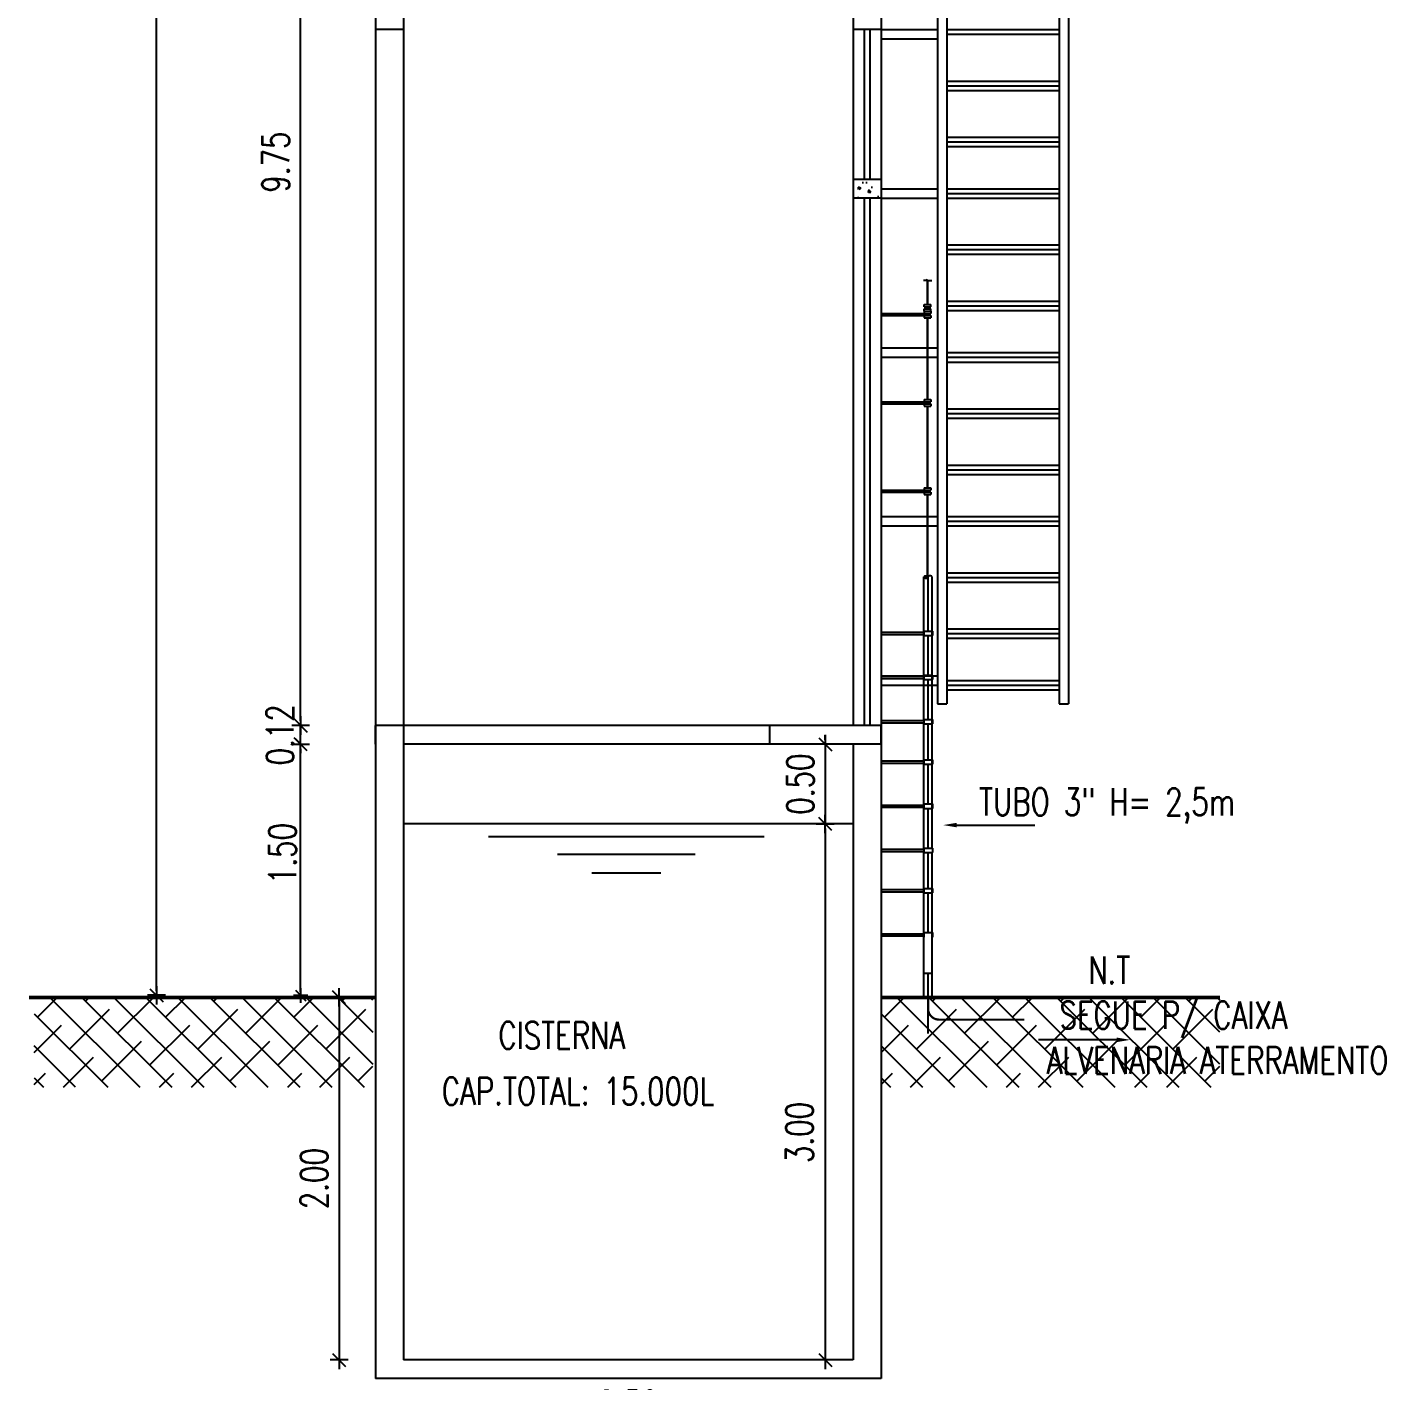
# Model space of a CAD drawing. Header units: inches. Extents: x 462047 to 462370, y 9198028 to 9198209.
# Drawn here: x 462345.36 to 462352.86, y 9198132.9 to 9198140.37 of the extents above; entities that cross this region are included whole.
import ezdxf

# ---------------------------------------------------------------- set-up
doc = ezdxf.new("R2010")
doc.units = ezdxf.units.IN
doc.header["$MEASUREMENT"] = 0
doc.header["$PDMODE"] = 35
doc.header["$PDSIZE"] = 0.5
doc.linetypes.add('CENTER', pattern=[2, 1.25, -0.25, 0.25, -0.25])
for name, color, linetype in [('2.DETALHES', 7, 'Continuous'), ('2.JCA.CABO', 3, 'CENTER'), ('I-ARQ', 8, 'Continuous'), ('I-NORMO_INST', 4, 'Continuous')]:
    doc.layers.add(name, color=color, linetype=linetype)
doc.styles.add('125', font='ROMANS.SHX', dxfattribs={"width": 0.75, "height": 0.15})
doc.styles.add('ROMANS', font='romans.shx', dxfattribs={"width": 0.75, "height": 0.1})
doc.dimstyles.new('125', dxfattribs={"dimtxt": 0.15, "dimasz": 0.025, "dimexe": 0.18, "dimexo": 0.06, "dimgap": 0.0625, "dimtad": 1, "dimzin": 0, "dimdsep": 46, "dimtxsty": '125', "dimblk1": 'CRUZ', "dimblk2": 'CRUZ', "dimsah": 1, "dimcen": 0.09, "dimse1": 1, "dimse2": 1, "dimclrt": 256, "dimadec": 0, "dimazin": 0, "dimtfac": 1, "dimtix": 1, "dimtmove": 2, "dimatfit": 3, "dimldrblk": 'CRUZ', "dimfxl": 0.18, "dimtolj": 1, "dimtzin": 0, "dimarcsym": 0})

# ---------------------------------------------------------------- blocks, each defined once
blk = doc.blocks.new('*X51')
at = {"color": 0}
for p, q in [((3.422, 3.11), (3.43, 3.11)), ((3.429, 3.1), (3.459, 3.1)), ((3.437, 3.11), (3.458, 3.11))]:
    blk.add_line(p, q, dxfattribs=at)
blk = doc.blocks.new('CRUZ')
for p, q in [((-2.04, 0), (2.04, 0)), ((-1.44, -1.44), (1.44, 1.44)), ((0, 1.97), (0, -1.97))]:
    blk.add_line(p, q)
blk = doc.blocks.new('*D63')
at = {"layer": 'DEFPOINTS', "color": 0}
for p in [(462349.9176, 9198135.9732), (462349.7642, 9198133.0165), (462350.0732, 9198133.0165)]:
    blk.add_point(p, dxfattribs=at)
at = {"layer": 'I-NORMO_INST', "color": 0, "lineweight": -2}
blk.add_line((462349.7642, 9198135.9482), (462349.7642, 9198133.0415), dxfattribs=at)
at = {"layer": 'I-NORMO_INST', "color": 0, "lineweight": -2, "xscale": 0.025, "yscale": 0.025, "zscale": 0.025}
for p, rotation in [((462349.7642, 9198135.9732), 90), ((462349.7642, 9198133.0165), 270)]:
    blk.add_blockref('CRUZ', p, dxfattribs=dict(at, rotation=rotation))
at = {"layer": 'I-NORMO_INST', "insert": (462349.622, 9198134.271), "char_height": 0.15, "attachment_point": 5, "rotation": 90, "style": '125'}
blk.add_mtext('\\A1;3.00', dxfattribs=at)
blk = doc.blocks.new('*D64')
at = {"layer": 'DEFPOINTS', "color": 0}
for p in [(462346.8697, 9198142.7332), (462347.2823, 9198142.7332), (462347.2823, 9198136.5165)]:
    blk.add_point(p, dxfattribs=at)
at = {"layer": 'I-NORMO_INST', "color": 0, "lineweight": -2}
blk.add_line((462346.8697, 9198136.5415), (462346.8697, 9198142.7082), dxfattribs=at)
at = {"layer": 'I-NORMO_INST', "color": 0, "lineweight": -2, "xscale": 0.025, "yscale": 0.025, "zscale": 0.025}
for p, rotation in [((462346.8697, 9198142.7332), 90), ((462346.8697, 9198136.5165), 270)]:
    blk.add_blockref('CRUZ', p, dxfattribs=dict(at, rotation=rotation))
at = {"layer": 'I-NORMO_INST', "insert": (462346.7322, 9198139.6248), "char_height": 0.15, "attachment_point": 5, "rotation": 90, "style": '125'}
blk.add_mtext('\\A1;9.75', dxfattribs=at)
blk = doc.blocks.new('*D66')
at = {"layer": 'DEFPOINTS', "color": 0}
for p in [(462347.4373, 9198133.0165), (462349.9176, 9198132.7195), (462347.4373, 9198132.6344)]:
    blk.add_point(p, dxfattribs=at)
at = {"layer": 'I-NORMO_INST', "color": 0, "lineweight": -2}
blk.add_line((462349.8926, 9198132.6344), (462347.4623, 9198132.6344), dxfattribs=at)
at = {"layer": 'I-NORMO_INST', "color": 0, "lineweight": -2, "xscale": 0.025, "yscale": 0.025, "zscale": 0.025, "rotation": 180}
blk.add_blockref('CRUZ', (462347.4373, 9198132.6344), dxfattribs=at)
at = {"layer": 'I-NORMO_INST', "color": 0, "lineweight": -2, "xscale": 0.025, "yscale": 0.025, "zscale": 0.025}
blk.add_blockref('CRUZ', (462349.9176, 9198132.6344), dxfattribs=at)
at = {"layer": 'I-NORMO_INST', "insert": (462348.6775, 9198132.7719), "char_height": 0.15, "attachment_point": 5, "style": '125'}
blk.add_mtext('\\A1;2.50', dxfattribs=at)
blk = doc.blocks.new('*D67')
at = {"layer": 'DEFPOINTS', "color": 0}
for p in [(462349.7786, 9198136.4132), (462349.7642, 9198135.9732), (462350.0204, 9198135.9732)]:
    blk.add_point(p, dxfattribs=at)
at = {"layer": 'I-NORMO_INST', "color": 0, "lineweight": -2}
for p, q in [((462349.7642, 9198136.4382), (462349.7642, 9198136.4632)), ((462349.7642, 9198136.4132), (462349.7642, 9198135.9732)), ((462349.7642, 9198135.9482), (462349.7642, 9198135.9232))]:
    blk.add_line(p, q, dxfattribs=at)
at = {"layer": 'I-NORMO_INST', "color": 0, "lineweight": -2, "xscale": 0.025, "yscale": 0.025, "zscale": 0.025}
for p, rotation in [((462349.7642, 9198136.4132), 270), ((462349.7642, 9198135.9732), 90)]:
    blk.add_blockref('CRUZ', p, dxfattribs=dict(at, rotation=rotation))
at = {"layer": 'I-NORMO_INST', "insert": (462349.6267, 9198136.1932), "char_height": 0.15, "attachment_point": 5, "rotation": 90, "style": '125'}
blk.add_mtext('\\A1;0.50', dxfattribs=at)
blk = doc.blocks.new('*D68')
at = {"layer": 'DEFPOINTS', "color": 0}
for p in [(462347.2687, 9198135.0165), (462347.082, 9198133.0165), (462347.4373, 9198133.0165)]:
    blk.add_point(p, dxfattribs=at)
at = {"layer": 'I-NORMO_INST', "color": 0, "lineweight": -2}
blk.add_line((462347.082, 9198134.9915), (462347.082, 9198133.0415), dxfattribs=at)
at = {"layer": 'I-NORMO_INST', "color": 0, "lineweight": -2, "xscale": 0.025, "yscale": 0.025, "zscale": 0.025}
for p, rotation in [((462347.082, 9198135.0165), 90), ((462347.082, 9198133.0165), 270)]:
    blk.add_blockref('CRUZ', p, dxfattribs=dict(at, rotation=rotation))
at = {"layer": 'I-NORMO_INST', "insert": (462346.9445, 9198134.0165), "char_height": 0.15, "attachment_point": 5, "rotation": 90, "style": '125'}
blk.add_mtext('\\A1;2.00', dxfattribs=at)
blk = doc.blocks.new('*D70')
at = {"layer": 'DEFPOINTS', "color": 0}
for p in [(462346.0744, 9198146.2358), (462347.4373, 9198146.2358), (462346.6994, 9198135.0282)]:
    blk.add_point(p, dxfattribs=at)
at = {"layer": 'I-NORMO_INST', "color": 0, "lineweight": -2}
blk.add_line((462346.0744, 9198135.0532), (462346.0744, 9198146.2108), dxfattribs=at)
at = {"layer": 'I-NORMO_INST', "color": 0, "lineweight": -2, "xscale": 0.025, "yscale": 0.025, "zscale": 0.025}
for p, rotation in [((462346.0744, 9198146.2358), 90), ((462346.0744, 9198135.0282), 270)]:
    blk.add_blockref('CRUZ', p, dxfattribs=dict(at, rotation=rotation))
at = {"layer": 'I-NORMO_INST', "insert": (462345.9369, 9198140.632), "char_height": 0.15, "attachment_point": 5, "rotation": 90, "style": '125'}
blk.add_mtext('\\A1;14.14', dxfattribs=at)
blk = doc.blocks.new('*D73')
at = {"layer": 'DEFPOINTS', "color": 0}
for p in [(462346.8697, 9198136.5165), (462347.4373, 9198136.5165), (462347.4373, 9198136.4132)]:
    blk.add_point(p, dxfattribs=at)
at = {"layer": 'I-NORMO_INST', "color": 0, "lineweight": -2}
for p, q in [((462346.8697, 9198136.5415), (462346.8697, 9198136.5665)), ((462346.8697, 9198136.4132), (462346.8697, 9198136.5165)), ((462346.8697, 9198136.3882), (462346.8697, 9198136.3632))]:
    blk.add_line(p, q, dxfattribs=at)
at = {"layer": 'I-NORMO_INST', "color": 0, "lineweight": -2, "xscale": 0.025, "yscale": 0.025, "zscale": 0.025}
for p, rotation in [((462346.8697, 9198136.5165), 270), ((462346.8697, 9198136.4132), 90)]:
    blk.add_blockref('CRUZ', p, dxfattribs=dict(at, rotation=rotation))
at = {"layer": 'I-NORMO_INST', "insert": (462346.7561, 9198136.4648), "char_height": 0.15, "attachment_point": 5, "rotation": 90, "style": '125'}
blk.add_mtext('\\A1;0.12', dxfattribs=at)

msp = doc.modelspace()

# ---------------------------------------------------------------- hatches: boundary and pattern name
at = {"layer": 'I-ARQ', "ltscale": 0.05}
h = msp.add_hatch(dxfattribs=at)
h.set_pattern_fill('AR-CONC', color=256, scale=0.020669, style=0)
h.set_pattern_definition([(130, (462627.83631, 9198136.07734), (-0.148251526, -0.01297033), [0.01550186, -0.17052042]), (185, (462627.83631, 9198136.07734), (0.02867871, 0.15547166), [0.012401485, -0.13641634]), (79.5486, (462627.82395, 9198136.07625), (-0.119572926, 0.14250124), [0.01317455, -0.14492006]), (133.8158, (462627.8363, 9198136.11867), (-0.22058957, -0.03421136), [0.02325278, -0.25578063]), (83.3644, (462627.81793, 9198136.11582), (-0.19318676, 0.2013418), [0.01976183, -0.21738005]), (188.8158, (462627.8363, 9198136.11867), (-0.1931866, 0.20134196), [0.01860223, -0.2046245]), (159, (462627.81564, 9198136.10834), (-0.123375566, -0.08321787), [0.01550186, -0.17052042]), (214, (462627.81564, 9198136.10834), (-0.05029119, 0.14988229), [0.012401485, -0.13641634]), (108.5486, (462627.80536, 9198136.1014), (-0.17366681, 0.06666429), [0.01317455, -0.14492006]), (142.5, (462627.83631, 9198136.077336), (-0.002513338, 0.068806303), [0, -0.134762806, 0, -0.138483252, 0, -0.136933066]), (172.5, (462627.83631, 9198136.077336), (-0.054374216, 0.081521517), [0, -0.078956123, 0, -0.131662435, 0, -0.052189584]), (212.5, (462627.8824, 9198136.077336), (-0.110336518, -0.004661898), [0, -0.051672855, 0, -0.161219308, 0, -0.21392562]), (222.5, (462627.90307, 9198136.07734), (-0.120539578, 0.02069084), [0, -0.06717471, 0, -0.107066156, 0, -0.151918194])])
h.paths.add_polyline_path([(462349.9176, 9198139.4261), (462349.9176, 9198139.5294), (462350.0726, 9198139.5294), (462350.0726, 9198139.4261)])
at = {"layer": 'I-ARQ'}
h = msp.add_hatch(dxfattribs=at)
h.set_pattern_fill('ANSI38', color=256, style=0)
h.set_pattern_definition([(135, (462588.1322, 9198083.11174), (0.08838835, 0.08838835), []), (45, (462588.1322, 9198083.11174), (0.26516504, 0.08838835), [0.3125, -0.1875])])
h.paths.add_polyline_path([(462345.3997, 9198135.0165), (462347.2687, 9198135.0165), (462347.2687, 9198134.5202), (462345.3997, 9198134.5202)])
h = msp.add_hatch(dxfattribs=at)
h.set_pattern_fill('ANSI38', color=256, style=0)
h.set_pattern_definition([(135, (462592.80515, 9198083.11174), (0.08838835, 0.08838835), []), (45, (462592.80515, 9198083.11174), (0.26516504, 0.08838835), [0.3125, -0.1875])])
h.paths.add_polyline_path([(462350.0726, 9198135.0165), (462351.9417, 9198135.0165), (462351.9417, 9198134.5202), (462350.0726, 9198134.5202)])

# ---------------------------------------------------------------- linework, layer by layer
at = {"layer": '2.DETALHES', "color": 3}
for p, q in [((462350.0696, 9198138.79), (462350.3102, 9198138.79)), ((462350.3102, 9198138.8387), (462350.3468, 9198138.8387)), ((462350.3102, 9198138.8265), (462350.3102, 9198138.8387)), ((462350.3102, 9198138.8265), (462350.3468, 9198138.8265)), ((462350.3102, 9198138.8143), (462350.3468, 9198138.8143)), ((462350.3102, 9198138.8022), (462350.3102, 9198138.8143)), ((462350.3102, 9198138.8022), (462350.3468, 9198138.8022)), ((462350.3102, 9198138.8022), (462350.3102, 9198138.79)), ((462350.3102, 9198138.79), (462350.3468, 9198138.79)), ((462350.3163, 9198138.8143), (462350.3163, 9198138.8265)), ((462350.3163, 9198138.79), (462350.3163, 9198138.7778)), ((462350.3407, 9198138.8143), (462350.3407, 9198138.8265)), ((462350.3407, 9198138.79), (462350.3407, 9198138.7778)), ((462350.3468, 9198138.8265), (462350.3468, 9198138.8387)), ((462350.3468, 9198138.8022), (462350.3468, 9198138.8143)), ((462350.3468, 9198138.8022), (462350.3468, 9198138.79)), ((462350.0696, 9198138.7778), (462350.3102, 9198138.7778)), ((462350.3102, 9198138.7778), (462350.3468, 9198138.7778)), ((462350.3102, 9198138.7778), (462350.3102, 9198138.7656)), ((462350.3102, 9198138.7656), (462350.3468, 9198138.7656)), ((462350.3468, 9198138.7778), (462350.3468, 9198138.7656)), ((462350.0696, 9198138.3026), (462350.3102, 9198138.3026)), ((462350.0696, 9198138.2904), (462350.3102, 9198138.2904)), ((462350.3102, 9198138.3148), (462350.3468, 9198138.3148)), ((462350.3102, 9198138.3148), (462350.3102, 9198138.3026)), ((462350.3102, 9198138.3026), (462350.3468, 9198138.3026)), ((462350.3102, 9198138.2904), (462350.3468, 9198138.2904)), ((462350.3102, 9198138.2904), (462350.3102, 9198138.2783)), ((462350.3102, 9198138.2783), (462350.3468, 9198138.2783)), ((462350.3163, 9198138.3026), (462350.3163, 9198138.2904)), ((462350.3407, 9198138.3026), (462350.3407, 9198138.2904)), ((462350.3468, 9198138.3148), (462350.3468, 9198138.3026)), ((462350.3468, 9198138.2904), (462350.3468, 9198138.2783)), ((462350.0696, 9198137.8153), (462350.3102, 9198137.8153)), ((462350.3102, 9198137.8275), (462350.3468, 9198137.8275)), ((462350.3102, 9198137.8275), (462350.3102, 9198137.8153)), ((462350.3102, 9198137.8153), (462350.3468, 9198137.8153)), ((462350.3163, 9198137.8153), (462350.3163, 9198137.8031)), ((462350.3407, 9198137.8153), (462350.3407, 9198137.8031)), ((462350.3468, 9198137.8275), (462350.3468, 9198137.8153)), ((462350.0696, 9198137.8031), (462350.3102, 9198137.8031)), ((462350.3102, 9198137.8031), (462350.3468, 9198137.8031)), ((462350.3102, 9198137.8031), (462350.3102, 9198137.7909)), ((462350.3102, 9198137.7909), (462350.3468, 9198137.7909)), ((462350.3468, 9198137.8031), (462350.3468, 9198137.7909)), ((462350.3087, 9198136.5502), (462350.3087, 9198137.336)), ((462350.3275, 9198137.3359), (462350.3088, 9198137.3359)), ((462350.3271, 9198137.3365), (462350.309, 9198137.3365)), ((462350.3279, 9198137.3353), (462350.3091, 9198137.3353)), ((462350.3282, 9198137.3346), (462350.3094, 9198137.3346)), ((462350.3266, 9198137.3371), (462350.3095, 9198137.3371)), ((462350.3285, 9198137.334), (462350.3098, 9198137.334)), ((462350.326, 9198137.3377), (462350.3101, 9198137.3377)), ((462350.3299, 9198137.3334), (462350.3103, 9198137.3334)), ((462350.3253, 9198137.3383), (462350.3108, 9198137.3383)), ((462350.3294, 9198137.3328), (462350.3108, 9198137.3328)), ((462350.3288, 9198137.3322), (462350.3114, 9198137.3322)), ((462350.3245, 9198137.3389), (462350.3116, 9198137.3389)), ((462350.3281, 9198137.3316), (462350.3121, 9198137.3316)), ((462350.3235, 9198137.3395), (462350.3126, 9198137.3395)), ((462350.3273, 9198137.331), (462350.3129, 9198137.331)), ((462350.3222, 9198137.3401), (462350.3139, 9198137.3401)), ((462350.3263, 9198137.3304), (462350.3139, 9198137.3304)), ((462350.3251, 9198137.3298), (462350.3151, 9198137.3298)), ((462350.3199, 9198137.3407), (462350.3161, 9198137.3407)), ((462350.3233, 9198137.3292), (462350.3169, 9198137.3292)), ((462350.3346, 9198137.3401), (462350.3285, 9198137.3401)), ((462350.3285, 9198137.3401), (462350.3286, 9198137.3338)), ((462350.334, 9198137.3395), (462350.3285, 9198137.3395)), ((462350.3334, 9198137.3389), (462350.3285, 9198137.3389)), ((462350.3329, 9198137.3383), (462350.3285, 9198137.3383)), ((462350.3325, 9198137.3377), (462350.3285, 9198137.3377)), ((462350.3321, 9198137.3371), (462350.3285, 9198137.3371)), ((462350.3318, 9198137.3365), (462350.3285, 9198137.3365)), ((462350.3315, 9198137.3359), (462350.3285, 9198137.3359)), ((462350.3311, 9198137.3353), (462350.3285, 9198137.3353)), ((462350.3308, 9198137.3346), (462350.3285, 9198137.3346)), ((462350.3304, 9198137.334), (462350.3286, 9198137.334)), ((462350.3544, 9198136.5502), (462350.3544, 9198137.336)), ((462350.0726, 9198137.0314), (462350.3072, 9198137.0314)), ((462350.0726, 9198137.0192), (462350.3072, 9198137.0192)), ((462350.3072, 9198137.0375), (462350.3559, 9198137.0375)), ((462350.3072, 9198137.0375), (462350.3072, 9198137.0132)), ((462350.3072, 9198137.0132), (462350.3559, 9198137.0132)), ((462350.3544, 9198136.4924), (462350.3544, 9198137.0132)), ((462350.3559, 9198137.0375), (462350.3559, 9198137.0132)), ((462350.0726, 9198136.7878), (462350.3072, 9198136.7878)), ((462350.0726, 9198136.7756), (462350.3072, 9198136.7756)), ((462350.3072, 9198136.7938), (462350.3559, 9198136.7938)), ((462350.3072, 9198136.7938), (462350.3072, 9198136.7695)), ((462350.3072, 9198136.7695), (462350.3559, 9198136.7695)), ((462350.3559, 9198136.7938), (462350.3559, 9198136.7695)), ((462350.0726, 9198136.5441), (462350.3072, 9198136.5441)), ((462350.3072, 9198136.5502), (462350.3559, 9198136.5502)), ((462350.3072, 9198136.5502), (462350.3072, 9198136.5258)), ((462350.3559, 9198136.5502), (462350.3559, 9198136.5258)), ((462350.0726, 9198136.5319), (462350.3072, 9198136.5319)), ((462350.3072, 9198136.5258), (462350.3559, 9198136.5258)), ((462350.3087, 9198136.48), (462350.3087, 9198136.5258)), ((462350.3087, 9198135.8401), (462350.3087, 9198136.49)), ((462350.3544, 9198136.48), (462350.3544, 9198136.5258)), ((462350.3544, 9198135.8401), (462350.3544, 9198136.4898)), ((462350.0726, 9198136.3213), (462350.3072, 9198136.3213)), ((462350.3072, 9198136.3274), (462350.3559, 9198136.3274)), ((462350.3072, 9198136.3274), (462350.3072, 9198136.3031)), ((462350.3559, 9198136.3274), (462350.3559, 9198136.3031)), ((462350.0726, 9198136.3091), (462350.3072, 9198136.3091)), ((462350.3072, 9198136.3031), (462350.3559, 9198136.3031)), ((462350.0726, 9198136.0777), (462350.3072, 9198136.0777)), ((462350.0726, 9198136.0655), (462350.3072, 9198136.0655)), ((462350.3072, 9198136.0837), (462350.3559, 9198136.0837)), ((462350.3072, 9198136.0837), (462350.3072, 9198136.0594)), ((462350.3072, 9198136.0594), (462350.3559, 9198136.0594)), ((462350.3559, 9198136.0837), (462350.3559, 9198136.0594)), ((462350.0726, 9198135.834), (462350.3072, 9198135.834)), ((462350.0726, 9198135.8218), (462350.3072, 9198135.8218)), ((462350.3072, 9198135.8401), (462350.3559, 9198135.8401)), ((462350.3072, 9198135.8401), (462350.3072, 9198135.8157)), ((462350.3072, 9198135.8157), (462350.3559, 9198135.8157)), ((462350.3087, 9198135.7699), (462350.3087, 9198135.8157)), ((462350.3544, 9198135.7699), (462350.3544, 9198135.8157)), ((462350.3559, 9198135.8401), (462350.3559, 9198135.8157)), ((462350.3087, 9198135.0165), (462350.3087, 9198135.7799)), ((462350.3544, 9198135.0165), (462350.3544, 9198135.7797)), ((462350.0726, 9198135.6112), (462350.3072, 9198135.6112)), ((462350.0726, 9198135.599), (462350.3072, 9198135.599)), ((462350.3072, 9198135.6173), (462350.3559, 9198135.6173)), ((462350.3072, 9198135.6173), (462350.3072, 9198135.593)), ((462350.3072, 9198135.593), (462350.3559, 9198135.593)), ((462350.3544, 9198135.1315), (462350.3544, 9198135.593)), ((462350.3559, 9198135.6173), (462350.3559, 9198135.593)), ((462350.0726, 9198135.3676), (462350.3072, 9198135.3676)), ((462350.0726, 9198135.3554), (462350.3072, 9198135.3554)), ((462350.3072, 9198135.3736), (462350.3559, 9198135.3736)), ((462350.3072, 9198135.3736), (462350.3072, 9198135.3493)), ((462350.3559, 9198135.3736), (462350.3559, 9198135.3493)), ((462350.3072, 9198135.1493), (462350.3559, 9198135.1493))]:
    msp.add_line(p, q, dxfattribs=at)
at = {"layer": '2.DETALHES', "color": 3, "linetype": 'CENTER'}
for p, q in [((462350.3315, 9198137.0375), (462350.3315, 9198137.336)), ((462350.3315, 9198136.7938), (462350.3315, 9198137.0132)), ((462350.3315, 9198136.5502), (462350.3315, 9198136.7695)), ((462350.3315, 9198136.4814), (462350.3315, 9198136.5258)), ((462350.3315, 9198136.3274), (462350.3315, 9198136.4814)), ((462350.3315, 9198136.0837), (462350.3315, 9198136.3031)), ((462350.3315, 9198135.8401), (462350.3315, 9198136.0594)), ((462350.3315, 9198135.7714), (462350.3315, 9198135.8157)), ((462350.3315, 9198135.6173), (462350.3315, 9198135.7714)), ((462350.3315, 9198135.3736), (462350.3315, 9198135.593)), ((462350.3315, 9198134.8165), (462350.3315, 9198135.1493))]:
    msp.add_line(p, q, dxfattribs=at)
at = {"layer": '2.DETALHES', "color": 3}
for centre, radius, start, end in [((462350.318, 9198137.3295), 0.0114, 22.15696, 145.10562), ((462350.3201, 9198137.3413), 0.0126, 205, 315.21124), ((462350.318, 9198137.3295), 0.0114, 15.10562, 22.15696), ((462350.3201, 9198137.3413), 0.0126, 315.21124, 335), ((462350.3429, 9198137.3307), 0.0126, 131.65362, 155), ((462350.3429, 9198137.3307), 0.0126, 25, 131.65362)]:
    msp.add_arc(centre, radius, start, end, dxfattribs=at)
at = {"layer": '2.JCA.CABO'}
for p, q in [((462350.3223, 9198138.971), (462350.3068, 9198138.971)), ((462350.3259, 9198138.9772), (462350.3223, 9198138.971)), ((462350.3303, 9198138.9652), (462350.3259, 9198138.9772)), ((462350.3345, 9198138.9711), (462350.3303, 9198138.9652)), ((462350.3347, 9198138.971), (462350.3515, 9198138.971))]:
    msp.add_line(p, q, dxfattribs=at)
at = {"layer": '2.JCA.CABO', "const_width": 0.0122}
for points in [[(462350.3285, 9198138.971), (462350.3285, 9198138.8387)], [(462350.3285, 9198138.7656), (462350.3285, 9198138.3148)], [(462350.3285, 9198138.2783), (462350.3285, 9198137.8275)], [(462350.3285, 9198137.7909), (462350.3285, 9198137.3401)]]:
    msp.add_lwpolyline(points, dxfattribs=at)
msp.add_lwpolyline([(462350.8634, 9198134.8937), (462350.3924, 9198134.8937, -0.414214), (462350.3315, 9198134.9546), (462350.3315, 9198135.0152)], format="xyb", dxfattribs=at)
at = {"layer": 'I-ARQ', "ltscale": 0.05}
for p, q in [((462350.3827, 9198146.8042), (462350.3827, 9198136.6358)), ((462347.2823, 9198146.2565), (462347.2823, 9198136.5165)), ((462350.0726, 9198146.2565), (462350.0726, 9198140.3562)), ((462351.1061, 9198146.2358), (462351.1061, 9198136.6358)), ((462350.4343, 9198146.1842), (462350.4343, 9198139.4261)), ((462351.0544, 9198146.1842), (462351.0544, 9198136.6358)), ((462347.4373, 9198142.7332), (462347.4373, 9198136.5165)), ((462349.9176, 9198142.7332), (462349.9176, 9198140.3562)), ((462347.4373, 9198140.3562), (462347.2823, 9198140.3562)), ((462350.0726, 9198140.3562), (462349.9176, 9198140.3562)), ((462349.9176, 9198140.3562), (462349.9176, 9198139.5294)), ((462349.9796, 9198140.3562), (462349.9796, 9198139.5294)), ((462350.0106, 9198140.3562), (462350.0106, 9198139.5294)), ((462350.0726, 9198140.3562), (462350.0726, 9198139.5294)), ((462350.0726, 9198140.3562), (462350.3827, 9198140.3562)), ((462350.0726, 9198140.3045), (462350.3827, 9198140.3045)), ((462350.4343, 9198140.3562), (462351.0544, 9198140.3562)), ((462350.4343, 9198140.3304), (462351.0544, 9198140.3304)), ((462350.4343, 9198140.072), (462351.0544, 9198140.072)), ((462350.4343, 9198140.0462), (462351.0544, 9198140.0462)), ((462350.4343, 9198140.0203), (462351.0544, 9198140.0203)), ((462350.4343, 9198139.762), (462351.0544, 9198139.762)), ((462350.4343, 9198139.7361), (462351.0544, 9198139.7361)), ((462350.4343, 9198139.7103), (462351.0544, 9198139.7103)), ((462350.0726, 9198139.5294), (462349.9176, 9198139.5294)), ((462349.9176, 9198139.5294), (462349.9176, 9198139.4261)), ((462350.0726, 9198139.5294), (462350.0726, 9198139.4261)), ((462350.0726, 9198139.4778), (462350.3827, 9198139.4778)), ((462350.4343, 9198139.4778), (462351.0544, 9198139.4778)), ((462350.0726, 9198139.4261), (462349.9176, 9198139.4261)), ((462349.9176, 9198139.4261), (462349.9176, 9198136.5165)), ((462349.9796, 9198139.4261), (462349.9796, 9198136.5165)), ((462350.0106, 9198139.4261), (462350.0106, 9198136.5165)), ((462350.0726, 9198139.4261), (462350.0726, 9198136.5165)), ((462350.0726, 9198139.4261), (462350.3827, 9198139.4261)), ((462350.4343, 9198139.4519), (462351.0544, 9198139.4519)), ((462350.4343, 9198139.4261), (462350.4343, 9198136.6358)), ((462350.4343, 9198139.4261), (462351.0544, 9198139.4261)), ((462350.4343, 9198139.1677), (462351.0544, 9198139.1677)), ((462350.4343, 9198139.1419), (462351.0544, 9198139.1419)), ((462350.4343, 9198139.1161), (462351.0544, 9198139.1161)), ((462350.4343, 9198138.8577), (462351.0544, 9198138.8577)), ((462350.4343, 9198138.8319), (462351.0544, 9198138.8319)), ((462350.4343, 9198138.806), (462351.0544, 9198138.806)), ((462350.0726, 9198138.5993), (462350.3827, 9198138.5993)), ((462350.4343, 9198138.5735), (462351.0544, 9198138.5735)), ((462350.0726, 9198138.5477), (462350.3827, 9198138.5477)), ((462350.4343, 9198138.5477), (462351.0544, 9198138.5477)), ((462350.4343, 9198138.5218), (462351.0544, 9198138.5218)), ((462350.4343, 9198138.2635), (462351.0544, 9198138.2635)), ((462350.4343, 9198138.2376), (462351.0544, 9198138.2376)), ((462350.4343, 9198138.2118), (462351.0544, 9198138.2118)), ((462350.4343, 9198137.9534), (462351.0544, 9198137.9534)), ((462350.4343, 9198137.9276), (462351.0544, 9198137.9276)), ((462350.4343, 9198137.9017), (462351.0544, 9198137.9017)), ((462350.0726, 9198137.6692), (462350.3827, 9198137.6692)), ((462350.4343, 9198137.6692), (462351.0544, 9198137.6692)), ((462350.0726, 9198137.6175), (462350.3827, 9198137.6175)), ((462350.4343, 9198137.6434), (462351.0544, 9198137.6434)), ((462350.4343, 9198137.6175), (462351.0544, 9198137.6175)), ((462350.4343, 9198137.3592), (462351.0544, 9198137.3592)), ((462350.4343, 9198137.3333), (462351.0544, 9198137.3333)), ((462350.4343, 9198137.3075), (462351.0544, 9198137.3075)), ((462350.4343, 9198137.0491), (462351.0544, 9198137.0491)), ((462350.4343, 9198137.0233), (462351.0544, 9198137.0233)), ((462350.4343, 9198136.9975), (462351.0544, 9198136.9975)), ((462350.0726, 9198136.7908), (462350.3827, 9198136.7908)), ((462350.4343, 9198136.7649), (462351.0544, 9198136.7649)), ((462350.0726, 9198136.7391), (462350.3827, 9198136.7391)), ((462350.4343, 9198136.7391), (462351.0544, 9198136.7391)), ((462350.4343, 9198136.7133), (462351.0544, 9198136.7133)), ((462350.3827, 9198136.6358), (462350.4343, 9198136.6358)), ((462351.0544, 9198136.6358), (462351.1061, 9198136.6358))]:
    msp.add_line(p, q, dxfattribs=at)
at = {"layer": 'I-ARQ', "ltscale": 0.2}
for p, q in [((462350.0726, 9198136.5165), (462347.2823, 9198136.5165)), ((462347.2823, 9198136.4132), (462347.2823, 9198136.5165)), ((462350.0726, 9198136.4132), (462350.0726, 9198136.5165))]:
    msp.add_line(p, q, dxfattribs=at)
at = {"layer": 'I-ARQ'}
for p, q in [((462347.2823, 9198136.5165), (462347.2823, 9198132.9132)), ((462348.3157, 9198136.5165), (462347.2823, 9198136.5165)), ((462347.4373, 9198136.5165), (462347.4373, 9198133.0165)), ((462350.0726, 9198136.5165), (462348.3157, 9198136.5165)), ((462349.4571, 9198136.5165), (462349.4571, 9198136.4132)), ((462350.0726, 9198136.5165), (462350.0726, 9198132.9132)), ((462348.3157, 9198136.4132), (462347.4373, 9198136.4132)), ((462350.0726, 9198136.4132), (462348.2124, 9198136.4132)), ((462349.9176, 9198136.4132), (462349.9176, 9198133.0165)), ((462349.9176, 9198133.0165), (462347.4373, 9198133.0165)), ((462350.0726, 9198132.9132), (462347.2823, 9198132.9132))]:
    msp.add_line(p, q, dxfattribs=at)
at = {"layer": 'I-ARQ', "const_width": 0.02}
for points in [[(462345.3709, 9198135.0165), (462347.2823, 9198135.0165)], [(462351.9417, 9198135.0165), (462350.0726, 9198135.0165)]]:
    msp.add_lwpolyline(points, dxfattribs=at)
at = {"layer": 'I-NORMO_INST'}
for p, q in [((462346.8697, 9198135.0466), (462346.8697, 9198136.3932)), ((462349.9176, 9198135.9732), (462347.4373, 9198135.9732)), ((462350.4895, 9198135.9669), (462350.9214, 9198135.9669)), ((462349.4278, 9198135.902), (462347.9054, 9198135.902)), ((462349.0472, 9198135.8041), (462348.286, 9198135.8041)), ((462348.8569, 9198135.7019), (462348.4763, 9198135.7019)), ((462351.3724, 9198134.7822), (462350.9405, 9198134.7822))]:
    msp.add_line(p, q, dxfattribs=at)
for points in [[(462350.4895, 9198135.9544), (462350.4895, 9198135.9794), (462350.4145, 9198135.9669)], [(462351.3724, 9198134.7947), (462351.3724, 9198134.7697), (462351.4474, 9198134.7822)]]:
    msp.add_solid(points, dxfattribs=at)

# ---------------------------------------------------------------- block references
at = {"layer": '2.DETALHES', "color": 3, "xscale": -0.6091875000001892, "yscale": 0.6091875000001892, "zscale": 0.6091875}
msp.add_blockref('*X51', (462352.418, 9198135.4443), dxfattribs=at)
at = {"layer": 'I-NORMO_INST', "xscale": 0.02, "yscale": 0.02, "zscale": 0.02, "rotation": 90}
msp.add_blockref('CRUZ', (462346.8697, 9198136.4132), dxfattribs=at)
at = {"layer": 'I-NORMO_INST', "color": 7, "xscale": 0.02, "yscale": 0.02, "zscale": 0.02, "rotation": 270}
msp.add_blockref('CRUZ', (462346.8697, 9198135.0266), dxfattribs=at)

# ---------------------------------------------------------------- texts
at = {"layer": 'I-NORMO_INST', "style": 'ROMANS', "width": 0.75}
for s, p in [('TUBO 3" H= 2,5m', (462350.6125, 9198136.0207)), ('SEGUE P/ CAIXA', (462351.056, 9198134.8438)), ('ALVENARIA ATERRAMENTO', (462350.9863, 9198134.5945))]:
    msp.add_text(s, height=0.15, dxfattribs=at).set_placement(p)
msp.add_text('1.50', height=0.15, rotation=90, dxfattribs=at).set_placement((462346.8447, 9198135.6412))
at = {"layer": 'I-NORMO_INST', "ltscale": 0.05, "style": 'ROMANS', "width": 0.75}
for s, p in [('N.T', (462351.2156, 9198135.0912)), ('CISTERNA', (462347.9605, 9198134.732)), ('CAP.TOTAL: 15.000L ', (462347.6483, 9198134.4242))]:
    msp.add_text(s, height=0.15, dxfattribs=at).set_placement(p)

# ---------------------------------------------------------------- dimensions: what is measured, and where the dimension line sits
at = {"layer": 'I-NORMO_INST'}
for base, p1, p2, angle, text, picture, middle in [((462346.0744, 9198146.2358), (462346.6994, 9198135.0282), (462347.4373, 9198146.2358), 90, '14.14', '*D70', (462345.9369, 9198140.632)), ((462346.8697, 9198142.7332), (462347.2823, 9198136.5165), (462347.2823, 9198142.7332), 90, '9.75', '*D64', (462346.7322, 9198139.6248)), ((462349.7642, 9198135.9732), (462349.7786, 9198136.4132), (462350.0204, 9198135.9732), 90, '0.50', '*D67', (462349.6267, 9198136.1932)), ((462347.082, 9198133.0165), (462347.2687, 9198135.0165), (462347.4373, 9198133.0165), 90, '2.00', '*D68', (462346.9445, 9198134.0165)), ((462347.4373, 9198132.6344), (462349.9176, 9198132.7195), (462347.4373, 9198133.0165), 180, '2.50', '*D66', (462348.6775, 9198132.7719))]:
    dim = msp.add_linear_dim(base=base, p1=p1, p2=p2, angle=angle, text=text, dimstyle='125', dxfattribs=at)
    dim.commit()
    dim.dimension.update_dxf_attribs({"geometry": picture, "text_midpoint": middle})
for base, p1, p2, text, picture, middle in [((462346.8697, 9198136.5165), (462347.4373, 9198136.4132), (462347.4373, 9198136.5165), '0.12', '*D73', (462346.7561, 9198136.4648)), ((462349.7642, 9198133.0165), (462349.9176, 9198135.9732), (462350.0732, 9198133.0165), '3.00', '*D63', (462349.622, 9198134.271))]:
    dim = msp.add_linear_dim(base=base, p1=p1, p2=p2, angle=90, text=text, dimstyle='125', dxfattribs=at)
    dim.commit()
    dim.dimension.update_dxf_attribs({"geometry": picture, "text_midpoint": middle, "dimtype": 160})

doc.saveas('drawing.dxf')
